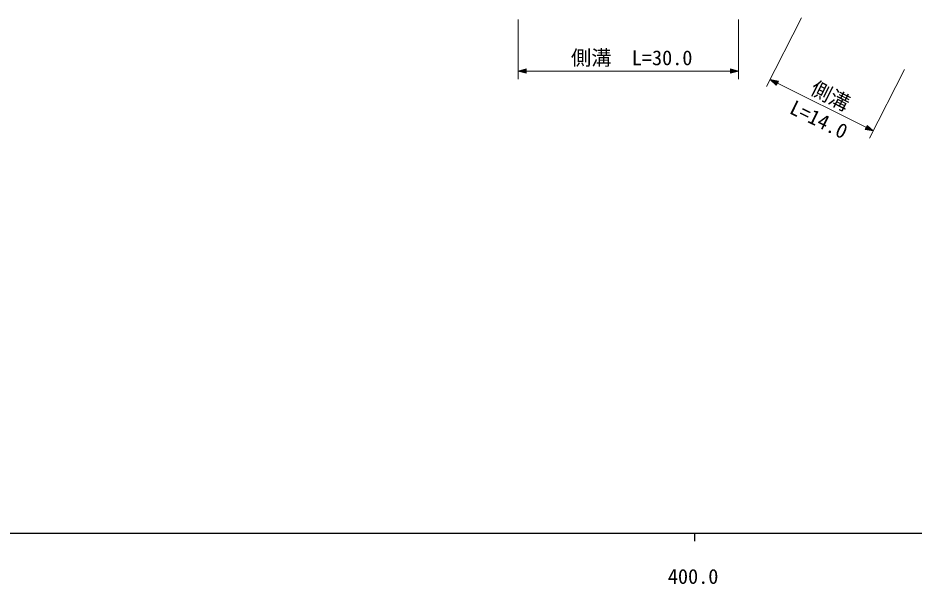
# Model space of a CAD drawing. Units: millimetres, scale not verified. Extents: x 40000 to 680000, y 20000 to 380000.
# Drawn here: x 384577 to 495095, y 198715 to 268577 of the extents above; entities that cross this region are included whole.
import ezdxf
from ezdxf.enums import TextEntityAlignment as Align

# ---------------------------------------------------------------- set-up
doc = ezdxf.new("R2010")
doc.units = ezdxf.units.MM
doc.header["$LTSCALE"] = 1000
doc.layers.add('S-STR-HTXT', color=7, linetype='Continuous', lineweight=13)
doc.layers.add('S-TTL-BAND', color=7, linetype='Continuous', lineweight=25)
doc.styles.add('ＭＳ ゴシック', font='')
doc.styles.get('ＭＳ ゴシック').set_extended_font_data('MS Gothic')

msp = doc.modelspace()

# ---------------------------------------------------------------- linework, layer by layer
at = {"layer": 'S-STR-HTXT'}
for p, q in [((481197, 268577), (476888, 260103)), ((446255, 268386), (446255, 261029)), ((473451, 261029), (473451, 268386)), ((446255, 262020), (447255, 262298)), ((446255, 262020), (473451, 262020)), ((447255, 261743), (446255, 262020)), ((446535, 262020), (447215, 262219)), ((447215, 261822), (446535, 262020)), ((446695, 262020), (447175, 262139)), ((447175, 261901), (446695, 262020)), ((446935, 262020), (447135, 262060)), ((447135, 261981), (446935, 262020)), ((447135, 262060), (447135, 261981)), ((447175, 262139), (447175, 261901)), ((447215, 262219), (447215, 261822)), ((447255, 262298), (447255, 261743)), ((472451, 261743), (472451, 262298)), ((472451, 262298), (473451, 262020)), ((473451, 262020), (472451, 261743)), ((472491, 261822), (472491, 262219)), ((472491, 262219), (473171, 262020)), ((473171, 262020), (472491, 261822)), ((472531, 261901), (472531, 262139)), ((472531, 262139), (473011, 262020)), ((473011, 262020), (472531, 261901)), ((472571, 261981), (472571, 262060)), ((472571, 262060), (472771, 262020)), ((472771, 262020), (472571, 261981)), ((489616, 253738), (493925, 262211)), ((477338, 260988), (490066, 254623)), ((477338, 260988), (478357, 260790)), ((478105, 260294), (477338, 260988)), ((477588, 260863), (478286, 260737)), ((478106, 260383), (477588, 260863)), ((477731, 260792), (478214, 260684)), ((478106, 260471), (477731, 260792)), ((477946, 260685), (478142, 260631)), ((478106, 260560), (477946, 260685)), ((478357, 260790), (478105, 260294)), ((478286, 260737), (478106, 260383)), ((478214, 260684), (478106, 260471)), ((478142, 260631), (478106, 260560)), ((489048, 254822), (489300, 255317)), ((489300, 255317), (490066, 254623)), ((490066, 254623), (489048, 254822)), ((489119, 254875), (489299, 255229)), ((489816, 254748), (489119, 254875)), ((489191, 254927), (489299, 255140)), ((489674, 254819), (489191, 254927)), ((489263, 254980), (489299, 255051)), ((489459, 254927), (489263, 254980)), ((489299, 255229), (489816, 254748)), ((489299, 255140), (489674, 254819)), ((489299, 255051), (489459, 254927))]:
    msp.add_line(p, q, dxfattribs=at)
at = {"layer": 'S-TTL-BAND'}
for p, q in [((40000, 205000), (579000, 205000)), ((468000, 205000), (468000, 204000))]:
    msp.add_line(p, q, dxfattribs=at)

# ---------------------------------------------------------------- texts
at = {"layer": 'S-STR-HTXT', "style": 'ＭＳ ゴシック'}
msp.add_text('側溝\u3000L=30.0', height=1833, dxfattribs=at).set_placement((452778, 262192), align=Align.BOTTOM_LEFT)
for s, rotation, p in [('側溝', 332.993, (481895, 258798)), ('L=14.0', 333.988, (479351, 256362))]:
    msp.add_text(s, height=1833, rotation=rotation, dxfattribs=at).set_placement(p, align=Align.BOTTOM_LEFT)
at = {"layer": 'S-TTL-BAND', "style": 'ＭＳ ゴシック'}
msp.add_text('400.0', height=1833, dxfattribs=at).set_placement((467844, 198195), align=Align.BOTTOM_CENTER)

doc.saveas('drawing.dxf')
